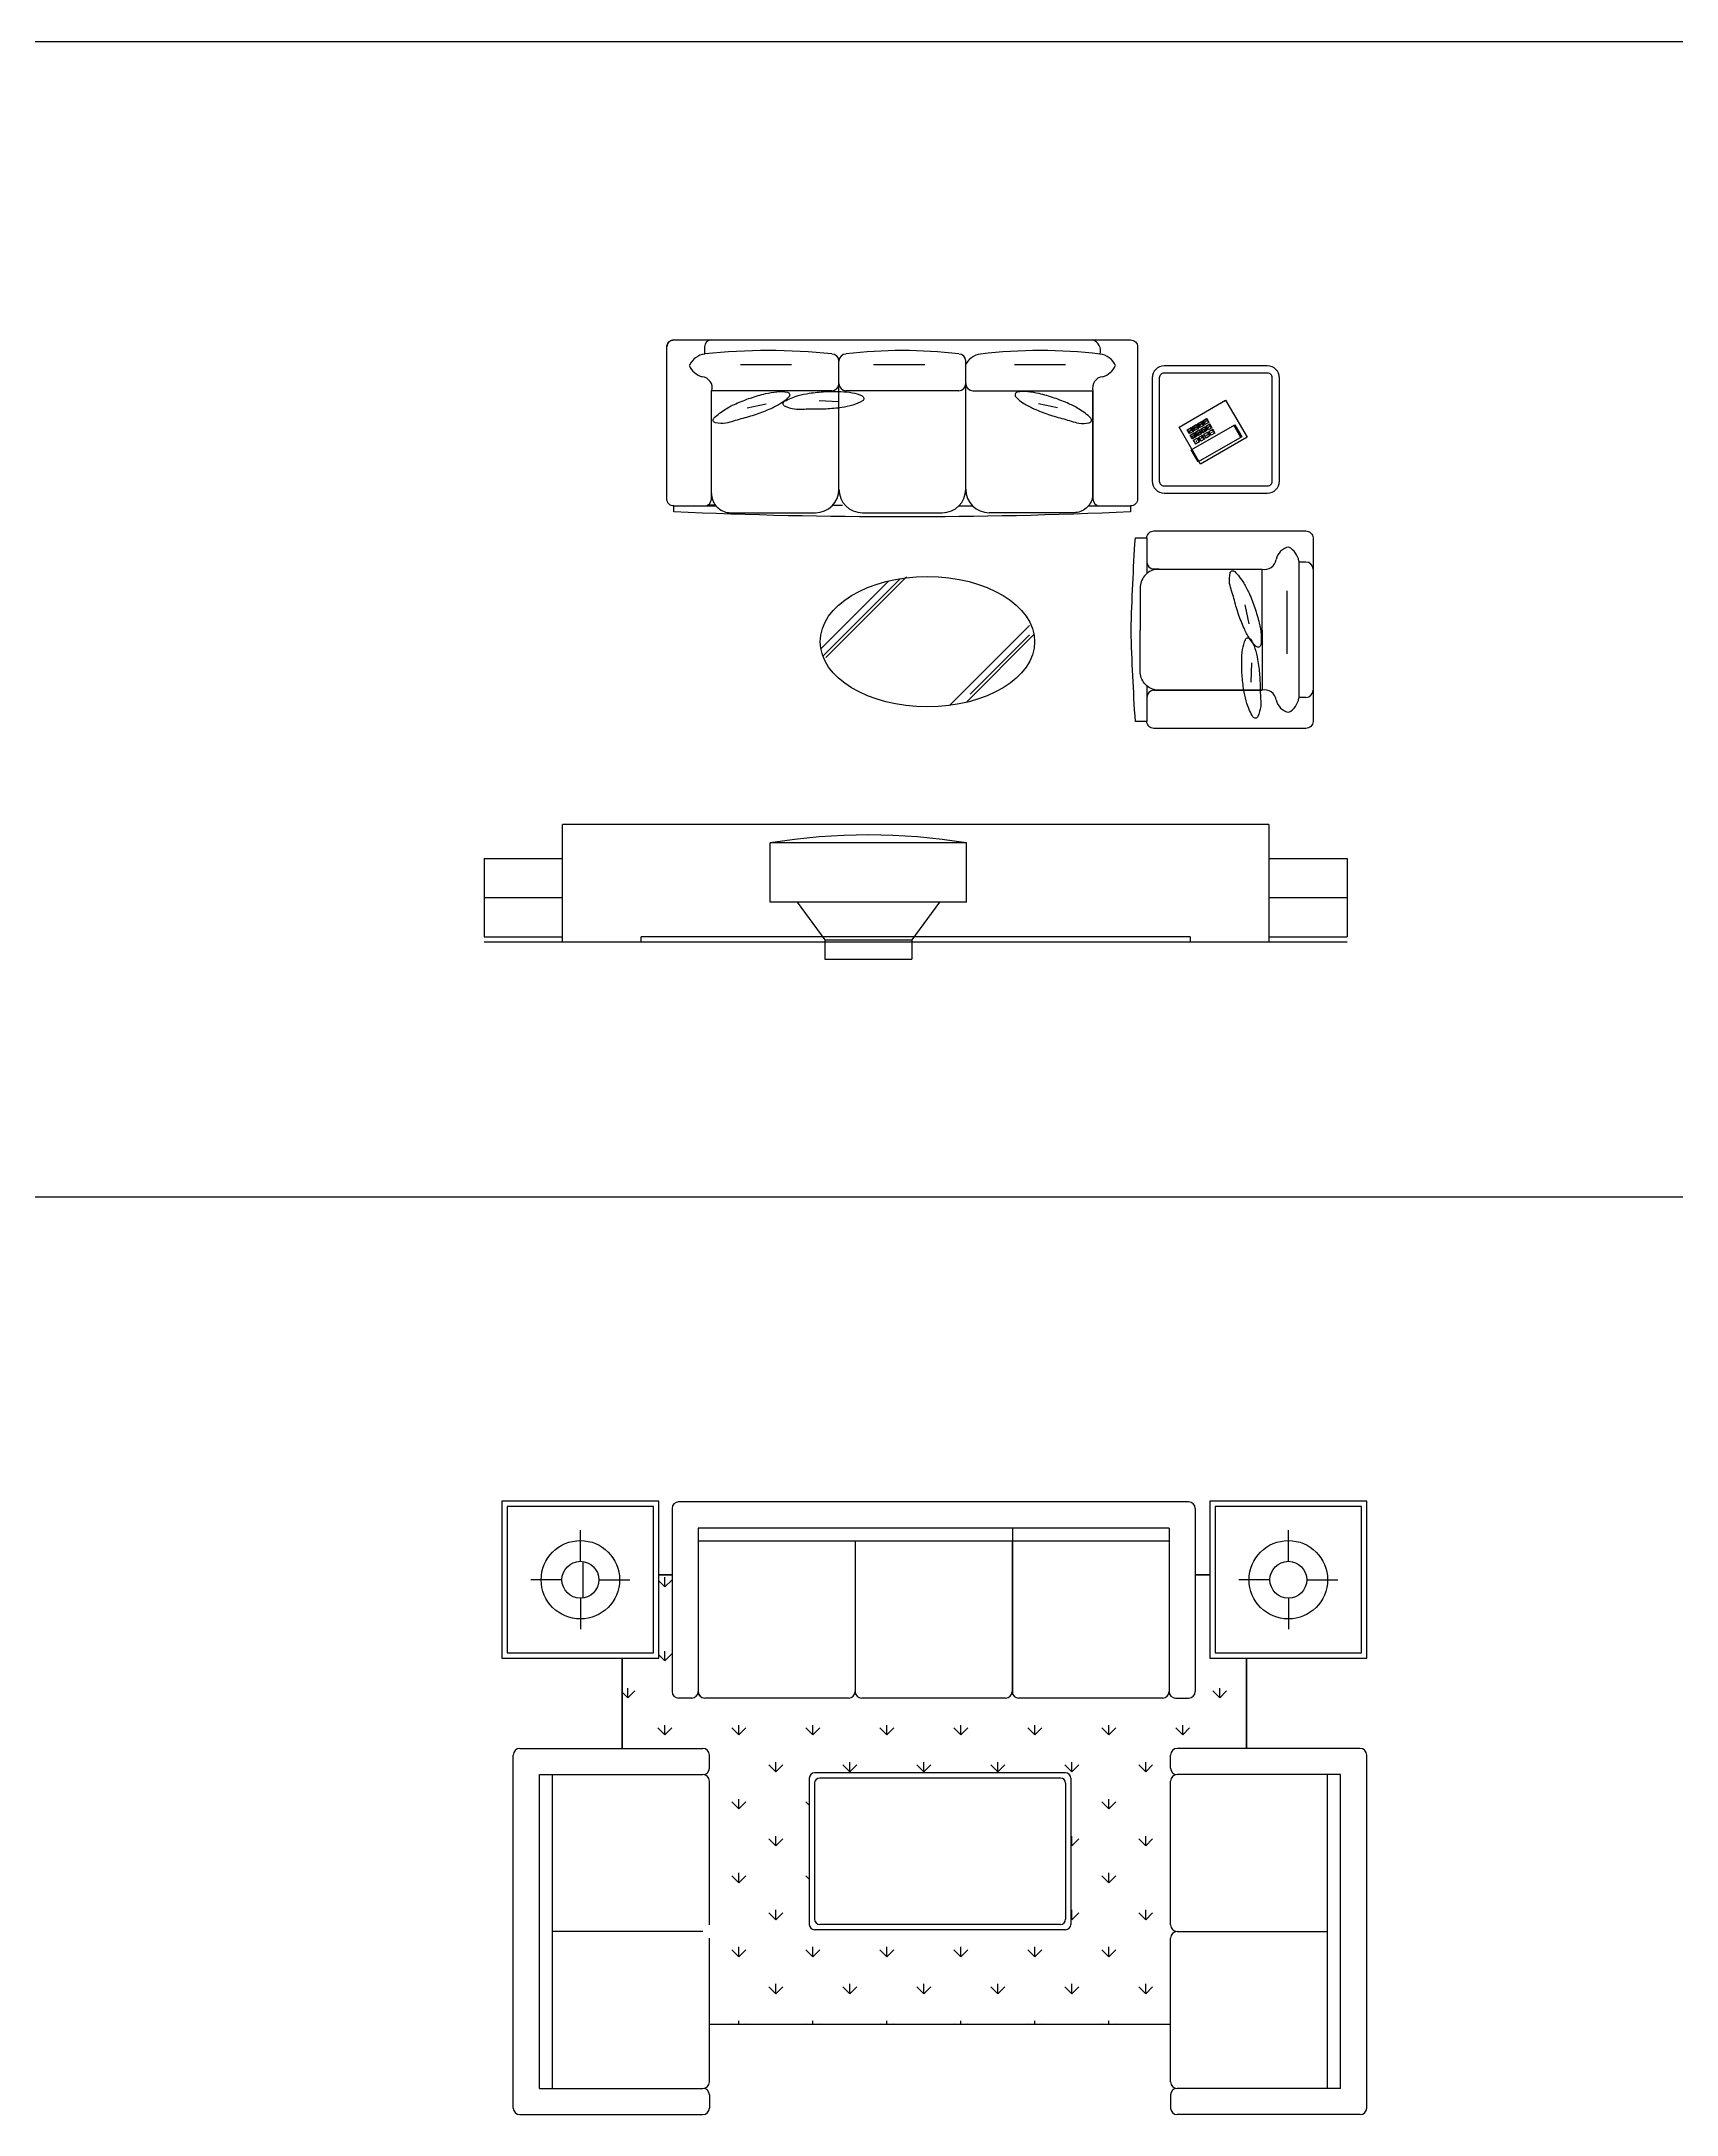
# Model space of a CAD drawing. Header units: millimetres. Extents: x -30782 to 40110, y 35885 to 73818.
# Drawn here: x -6600 to -349, y 55286 to 63215 of the extents above; entities that cross this region are included whole.
import ezdxf

# ---------------------------------------------------------------- set-up
doc = ezdxf.new("R2010")
doc.units = ezdxf.units.MM
doc.layers.add('www.cad-blocks.net', color=7, linetype='Continuous')
doc.styles.add('ROMANT', font='romant')

# ---------------------------------------------------------------- blocks, each defined once
blk = doc.blocks.new('A$C25E45DB8')
for p, q in [((842.6, 2341.2), (842.6, 2314.2)), ((1175.2, 2273.2), (979.9, 2273.2)), ((1356.7, 1797.2), (1356.7, 2287.2)), ((1684.6, 2273.2), (1489.3, 2273.2)), ((1841.6, 1797.2), (1841.6, 2287.2)), ((2222.8, 2273.2), (2027.5, 2273.2)), ((869.6, 1760), (869.6, 2173.8)), ((1329.7, 2173.8), (869.6, 2173.8)), ((1814.6, 2173.8), (1383.7, 2173.8)), ((1868.6, 2173.8), (2327.6, 2173.8)), ((2327.6, 2173.8), (2327.6, 1780.1)), ((2327.6, 1760), (2327.6, 2173.8)), ((1005.8, 2107.9), (1078.9, 2123.5)), ((1281.1, 2137), (1355.7, 2132.4)), ((2192.5, 2107.9), (2119.5, 2123.5)), ((2770.2, 2052.1), (2761.6, 2066.9)), ((2697.7, 2010.3), (2689.1, 2025.1)), ((2690.5, 2021.2), (2690.3, 2021.2)), ((2709.4, 1990), (2700.8, 2004.8)), ((2710.9, 2017.9), (2702.4, 2032.7)), ((2717.2, 2021.5), (2708.6, 2036.3)), ((2716.7, 2021.2), (2711.4, 2021.2)), ((2721.1, 1969.7), (2712.5, 1984.5)), ((2722.6, 1997.6), (2714.1, 2012.5)), ((2728.9, 2001.2), (2720.3, 2016.1)), ((2730.4, 2029.2), (2721.9, 2044)), ((2734.3, 1977.4), (2725.8, 1992.2)), ((2737.4, 2033.2), (2728.9, 2048)), ((2736, 2021.2), (2729.3, 2021.2)), ((2740.6, 1981), (2732, 1995.8)), ((2742.1, 2008.9), (2733.6, 2023.7)), ((2749.1, 2012.9), (2740.6, 2027.8)), ((2750.7, 2040.9), (2742.1, 2055.7)), ((2744.7, 2021.2), (2743.3, 2021.2)), ((2753.8, 1988.6), (2745.3, 2003.4)), ((2756.9, 2044.5), (2748.4, 2059.3)), ((2760.8, 1992.7), (2752.3, 2007.5)), ((2762.4, 2020.6), (2753.8, 2035.4)), ((2763.5, 2021.2), (2757.2, 2021.2)), ((2768.6, 2024.2), (2760.1, 2039)), ((2774.1, 2000.3), (2765.5, 2015.1)), ((2780.3, 2003.9), (2771.8, 2018.7)), ((2781.9, 2031.8), (2773.3, 2046.7)), ((2784.6, 2021.2), (2776.1, 2021.2)), ((2793.6, 2011.6), (2785, 2026.4)), ((2789, 2021.2), (2787.5, 2021.2)), ((2893.3, 1995.4), (2866.8, 2041.4)), ((869.6, 1780.1), (869.9, 1773.8)), ((869.6, 1780.1), (869.6, 1755.8)), ((869.7, 1777.5), (869.7, 1755.1)), ((869.9, 1773.8), (870.7, 1767.5)), ((870.7, 1767.5), (872.1, 1761.3)), ((872.1, 1761.3), (874, 1755.2)), ((874, 1755.2), (876.4, 1749.3)), ((876.4, 1749.3), (879.4, 1743.7)), ((2320.8, 1749.3), (2317.8, 1743.7)), ((2323.2, 1755.2), (2320.8, 1749.3)), ((2325.1, 1761.3), (2323.2, 1755.2)), ((2326.5, 1767.5), (2325.1, 1761.3)), ((2327.3, 1773.8), (2326.5, 1767.5)), ((2327.6, 1780.1), (2327.3, 1773.8)), ((2327.5, 1777.5), (2327.5, 1755.1)), ((725.6, 1733), (886.9, 1733)), ((725.6, 1710.7), (725.6, 1733)), ((885, 1735.5), (853.9, 1735.5)), ((879.4, 1743.7), (882.8, 1738.3)), ((882.8, 1738.3), (886.7, 1733.3)), ((886.7, 1733.3), (891, 1728.6)), ((891, 1728.6), (895.7, 1724.3)), ((895.7, 1724.3), (900.7, 1720.4)), ((900.7, 1720.4), (906.1, 1717)), ((906.1, 1717), (911.7, 1714.1)), ((911.7, 1714.1), (917.6, 1711.6)), ((917.6, 1711.6), (923.6, 1709.7)), ((923.6, 1709.7), (929.9, 1708.4)), ((929.9, 1708.4), (936.2, 1707.5)), ((936.2, 1707.5), (942.5, 1707.2)), ((942.5, 1707.2), (1266.7, 1707.2)), ((1336, 1736.5), (1370.6, 1736.5)), ((1446.7, 1707.2), (1751.6, 1707.2)), ((1824.3, 1733), (1858.9, 1733)), ((2254.7, 1707.2), (1931.6, 1707.2)), ((2261.1, 1707.5), (2254.7, 1707.2)), ((2267.4, 1708.4), (2261.1, 1707.5)), ((2273.6, 1709.7), (2267.4, 1708.4)), ((2279.6, 1711.6), (2273.6, 1709.7)), ((2285.5, 1714.1), (2279.6, 1711.6)), ((2291.2, 1717), (2285.5, 1714.1)), ((2296.5, 1720.4), (2291.2, 1717)), ((2301.6, 1724.3), (2296.5, 1720.4)), ((2306.3, 1728.6), (2301.6, 1724.3)), ((2310.6, 1733.3), (2306.3, 1728.6)), ((2314.4, 1738.3), (2310.6, 1733.3)), ((2317.8, 1743.7), (2314.4, 1738.3)), ((2471.6, 1733), (2471.6, 1710.7)), ((2533.9, 1610.5), (2533.9, 1474.4)), ((3115.1, 1521.9), (3115.1, 1257.5)), ((3142.1, 1518.7), (3115.1, 1518.7)), ((1547.9, 1446.6), (1287.6, 1186.3)), ((1591.5, 1455.1), (1295.2, 1158.8)), ((1615, 1462), (1307, 1154)), ((2509.2, 1431.5), (2508.4, 1425.2)), ((2510.6, 1437.7), (2509.2, 1431.5)), ((2512.5, 1443.8), (2510.6, 1437.7)), ((2514.9, 1449.6), (2512.5, 1443.8)), ((2517.9, 1455.3), (2514.9, 1449.6)), ((2521.3, 1460.6), (2517.9, 1455.3)), ((2525.2, 1465.7), (2521.3, 1460.6)), ((2529.5, 1470.4), (2525.2, 1465.7)), ((2534.2, 1474.7), (2529.5, 1470.4)), ((2539.2, 1478.5), (2534.2, 1474.7)), ((2544.6, 1482), (2539.2, 1478.5)), ((2550.2, 1484.9), (2544.6, 1482)), ((2556.1, 1487.3), (2550.2, 1484.9)), ((2578.3, 1491.6), (2556, 1491.6)), ((2562.2, 1489.2), (2556.1, 1487.3)), ((2581, 1491.7), (2556.7, 1491.7)), ((2560.9, 1491.7), (2974.7, 1491.7)), ((2568.4, 1490.6), (2562.2, 1489.2)), ((2574.7, 1491.4), (2568.4, 1490.6)), ((2581, 1491.7), (2574.7, 1491.4)), ((2974.7, 1257.5), (2974.7, 1491.7)), ((2508.4, 1425.2), (2508.1, 1418.8)), ((2508.1, 1418.8), (2508.1, 1257.5)), ((2908.8, 1355.5), (2924.4, 1282.5)), ((3070.5, 1167.2), (3070.5, 1408.4)), ((2084.9, 1275.3), (1779.9, 970.2)), ((2102.3, 1241), (1843, 981.7)), ((2084.9, 1240.2), (1858.2, 1013.5)), ((2508.1, 1100.9), (2508.1, 1257.5)), ((2974.7, 1257.5), (2974.7, 1028)), ((3115.1, 1257.5), (3115.1, 997.8)), ((2932.4, 1058.7), (2934.9, 1133.4)), ((2508.4, 1094.5), (2508.1, 1100.9)), ((2509.2, 1088.2), (2508.4, 1094.5)), ((2510.6, 1082), (2509.2, 1088.2)), ((2512.5, 1076), (2510.6, 1082)), ((2514.9, 1070.1), (2512.5, 1076)), ((2517.9, 1064.4), (2514.9, 1070.1)), ((2521.3, 1059.1), (2517.9, 1064.4)), ((2525.2, 1054), (2521.3, 1059.1)), ((2529.5, 1049.3), (2525.2, 1054)), ((2534.2, 1045), (2529.5, 1049.3)), ((2539.2, 1041.2), (2534.2, 1045)), ((2544.6, 1037.8), (2539.2, 1041.2)), ((2550.2, 1034.8), (2544.6, 1037.8)), ((2556.1, 1032.4), (2550.2, 1034.8)), ((2562.2, 1030.5), (2556.1, 1032.4)), ((2578.3, 1028.1), (2556, 1028.1)), ((2560.9, 1028), (2974.7, 1028)), ((2568.4, 1029.1), (2562.2, 1030.5)), ((2574.7, 1028.3), (2568.4, 1029.1)), ((2581, 1028), (2574.7, 1028.3)), ((2974.7, 1028), (2581, 1028)), ((3142.1, 1001), (3115.1, 1001)), ((3000, 514.6), (300, 514.6)), ((300, 64.6), (300, 514.6)), ((3000, 514.6), (3000, 64.6)), ((1844.4, 444.1), (1094, 444.1)), ((1094, 217.1), (1094, 444.1)), ((1844.4, 217.1), (1844.4, 444.1)), ((0, 385.3), (300, 385.3)), ((0, 385.3), (0, 85.3)), ((3000, 385.3), (3300, 385.3)), ((3300, 385.3), (3300, 85.3)), ((0, 235.3), (300, 235.3)), ((1844.4, 217.1), (1094, 217.1)), ((1196.6, 217.1), (1303.3, 73.3)), ((1741.7, 217.1), (1635.1, 73.3)), ((3000, 235.3), (3300, 235.3)), ((0, 85.3), (300, 85.3)), ((2700, 84.6), (600, 84.6)), ((600, 64.6), (600, 84.6)), ((2700, 84.6), (2700, 64.6)), ((3000, 85.3), (3300, 85.3)), ((3300, 64.6), (0, 64.6)), ((1303.3, 73.3), (1635.1, 73.3)), ((1303.3, 73.3), (1303.3, 0)), ((1303.3, 0), (1635.1, 0)), ((1635.1, 73.3), (1635.1, 0))]:
    blk.add_line(p, q)
for points in [[(2471.6, 2368.2, -0.414214), (2498.6, 2341.2), (2498.6, 1760, -0.414214), (2471.6, 1733), (2471.6, 1710.7, -0.022691), (725.6, 1710.7), (725.6, 1733, -0.414214), (698.6, 1760), (698.6, 2341.2, -0.414214), (725.6, 2368.2)], [(2554.6, 1827.4, 0.414214), (2599.6, 1782.4), (2995.6, 1782.4, 0.414214), (3040.6, 1827.4), (3040.6, 2223.4, 0.414214), (2995.6, 2268.4), (2599.6, 2268.4, 0.414214), (2554.6, 2223.4)], [(2581.6, 1827.4, 0.414214), (2599.6, 1809.4), (2995.6, 1809.4, 0.414214), (3013.6, 1827.4), (3013.6, 2223.4, 0.414214), (2995.6, 2241.4), (2599.6, 2241.4, 0.414214), (2581.6, 2223.4)], [(876.5, 2058.2, -0.273563), (878.8, 2068.9, -0.049283), (923.5, 2103.5, -0.032476), (962.2, 2123.9, -0.023517), (1018.5, 2145.9, -0.023517), (1076.5, 2162.6, -0.032476), (1119.7, 2169.8, -0.069805), (1159.6, 2168.3, -0.273563), (1167.9, 2161.2, -0.273563), (1165.6, 2150.6, -0.069805), (1134.8, 2125.2, -0.032476), (1096.1, 2104.8, -0.023517), (1039.8, 2082.8, -0.023517), (981.7, 2066.1, -0.023929), (924.7, 2049.6, -0.069805), (884.8, 2051.1, -0.273563)], [(1143.2, 2123.9, -0.273563), (1148.2, 2133.6, -0.049283), (1200.6, 2154.9, -0.032476), (1243.4, 2164.2, -0.023517), (1303.5, 2170.2, -0.023517), (1363.9, 2170.6, -0.032476), (1407.4, 2166, -0.069805), (1445.5, 2153.9, -0.273563), (1451.5, 2144.8, -0.273563), (1446.5, 2135.1, -0.069805), (1409.9, 2118.9, -0.032476), (1367.2, 2109.7, -0.023517), (1307.1, 2103.7, -0.023517), (1246.7, 2103.3, -0.023929), (1187.3, 2102.7, -0.069805), (1149.2, 2114.9, -0.273563)], [(2321.8, 2058.2, 0.273563), (2319.6, 2068.9, 0.049283), (2274.8, 2103.5, 0.032476), (2236.1, 2123.9, 0.023517), (2179.9, 2145.9, 0.023517), (2121.8, 2162.6, 0.032476), (2078.7, 2169.8, 0.069805), (2038.7, 2168.3, 0.273563), (2030.5, 2161.2, 0.273563), (2032.7, 2150.6, 0.069805), (2063.6, 2125.2, 0.032476), (2102.3, 2104.8, 0.023517), (2158.5, 2082.8, 0.023517), (2216.6, 2066.1, 0.023929), (2273.6, 2049.6, 0.069805), (2313.6, 2051.1, 0.273563)], [(2859.1, 1484.8, -0.273563), (2869.7, 1482.6, -0.049283), (2904.4, 1437.8, -0.032476), (2924.8, 1399.1, -0.023517), (2946.8, 1342.9, -0.023517), (2963.4, 1284.8, -0.032476), (2970.7, 1241.7, -0.069805), (2969.2, 1201.7, -0.273563), (2962.1, 1193.5, -0.273563), (2951.4, 1195.7, -0.069805), (2926, 1226.6, -0.032476), (2905.6, 1265.3, -0.023517), (2883.6, 1321.5, -0.023517), (2867, 1379.6, -0.023929), (2850.5, 1436.6, -0.069805), (2852, 1476.6, -0.273563)], [(2949.2, 921.2, -0.273563), (2939.4, 926, -0.049283), (2916.6, 977.8, -0.032476), (2906.2, 1020.3, -0.023517), (2898.5, 1080.2, -0.023517), (2896.5, 1140.6, -0.032476), (2899.9, 1184.2, -0.069805), (2911, 1222.5, -0.273563), (2919.9, 1228.8, -0.273563), (2929.7, 1224.1, -0.069805), (2946.9, 1188, -0.032476), (2957.3, 1145.5, -0.023517), (2965, 1085.6, -0.023517), (2967, 1025.2, -0.023929), (2969.2, 965.9, -0.069805), (2958.1, 927.5, -0.273563)]]:
    blk.add_lwpolyline(points, format="xyb", close=True)
for points in [[(2917.1, 1995.6), (2739.4, 1893), (2657.5, 2034.9), (2835.2, 2137.5)], [(2771, 2052.6), (2756.1, 2044), (2747.6, 2058.8), (2762.4, 2067.4)], [(2711.7, 2018.4), (2696.9, 2009.8), (2688.4, 2024.6), (2703.2, 2033.2)], [(2723.4, 1998.1), (2708.6, 1989.5), (2700.1, 2004.4), (2714.9, 2012.9)], [(2896.4, 1997.2), (2730.4, 1901.3), (2703.9, 1947.3), (2869.9, 2043.2)], [(2731.2, 2029.6), (2716.4, 2021.1), (2707.8, 2035.9), (2722.7, 2044.4)], [(2735.1, 1977.8), (2720.3, 1969.3), (2711.8, 1984.1), (2726.6, 1992.6)], [(2742.9, 2009.3), (2728.1, 2000.8), (2719.5, 2015.6), (2734.4, 2024.2)], [(2751.5, 2041.3), (2736.7, 2032.8), (2728.1, 2047.6), (2742.9, 2056.1)], [(2754.6, 1989.1), (2739.8, 1980.5), (2731.2, 1995.3), (2746.1, 2003.9)], [(2763.2, 2021), (2748.4, 2012.5), (2739.8, 2027.3), (2754.6, 2035.9)], [(2774.9, 2000.8), (2760.1, 1992.2), (2751.5, 2007), (2766.3, 2015.6)], [(2782.7, 2032.3), (2767.8, 2023.7), (2759.3, 2038.6), (2774.1, 2047.1)], [(2794.4, 2012), (2779.5, 2003.5), (2771, 2018.3), (2785.8, 2026.8)]]:
    blk.add_lwpolyline(points, close=True)
for points in [[(1814.6, 1733), (1868.6, 1733)], [(2310.3, 1733), (2471.6, 1733)], [(2533.9, 1045.3), (2533.9, 909.2)]]:
    blk.add_lwpolyline(points)
for points in [[(2473.6, 1257.5, -0.00956), (2490, 1610.5), (2533.9, 1610.5, -0.414214), (2560.9, 1637.5), (3142.1, 1637.5, -0.414214), (3169.1, 1610.5), (3169.1, 1257.5)], [(3169.1, 1257.5), (3169.1, 909.2, -0.414214), (3142.1, 882.2), (2560.9, 882.2, -0.414214), (2533.9, 909.2), (2490, 909.2, -0.009432), (2473.7, 1257.5)]]:
    blk.add_lwpolyline(points, format="xyb")
for centre, radius, start, end in [((725.6, 2341.2), 27, 90, 180), ((854.1, 2238.6), 76.3, 97.79581, 155.25159), ((869.6, 2341.2), 27, 90, 180), ((1086.7, 54.3), 2273, 83.86281, 96.13719), ((1329.7, 2287.2), 27, 0, 90), ((1383.7, 2287.2), 27, 90, 180), ((1599.2, 568.3), 1759.2, 82.96537, 97.03463), ((1814.6, 2287.2), 27, 0, 90), ((1908.7, 2238.6), 76.3, 97.79581, 155.25159), ((2126.5, 331.8), 1995.4, 83.43556, 96.56444), ((2311.5, 2325.9), 45.3, 344.88348, 69.09195), ((2344.3, 2238.6), 76.3, 24.74841, 82.20419), ((853.7, 2298.7), 74.5, 202.21537, 254.62128), ((830.1, 2184.9), 42.1, 344.7057, 84.75175), ((2368.3, 2184.9), 42.1, 95.24825, 195.2943), ((2344.7, 2298.7), 74.5, 285.37872, 337.78463), ((1329.7, 2200.8), 27, 270, 0), ((1383.7, 2200.8), 27, 180, 270), ((1814.6, 2200.8), 27, 270, 0), ((1868.6, 2200.8), 27, 180, 270), ((842.6, 1760), 27, 270, 0), ((1266.7, 1797.2), 90, 270, 0), ((1446.7, 1797.2), 90, 180, 270), ((1751.6, 1797.2), 90, 270, 0), ((1931.6, 1797.2), 90, 180, 270), ((2354.6, 1760), 27, 180, 270), ((2560.9, 1518.7), 27, 180, 270), ((2985.8, 1532.4), 42.1, 254.7057, 354.75175), ((3088.2, 1515), 62, 100.63042, 167.4034), ((3038.1, 1507.9), 78.2, 10.30663, 60.35907), ((3142.1, 1491.7), 27, 0, 90), ((2560.9, 1001), 27, 90, 180), ((2985.8, 987.3), 42.1, 5.24825, 105.2943), ((3088.2, 1004.7), 62, 192.5966, 259.36958), ((3038.1, 1011.8), 78.2, 299.64093, 349.69337), ((3142.1, 1028), 27, 270, 0), ((1469.2, -1845.1), 2319.7, 80.69248, 99.30752)]:
    blk.add_arc(centre, radius, start, end)
blk.add_ellipse((1694.9, 1214), major_axis=(-409.8, 0), ratio=0.608005)
at = {"style": 'ROMANT', "text_generation_flag": 4}
for s, p in [('#', (2700.2, 2016.5)), ('0', (2710.4, 1995.3)), ('9', (2716.9, 2027.1)), ('*', (2719.3, 1974.5)), ('8', (2729.1, 2006.1)), ('6', (2737.2, 2038.8)), ('7', (2740.8, 1985.8)), ('5', (2749.3, 2017.8)), ('3', (2757.4, 2050.5)), ('4', (2761, 1997.5)), ('2', (2769.6, 2029.5)), ('1', (2781.3, 2009.2))]:
    blk.add_text(s, height=9.07, rotation=120, dxfattribs=at).set_placement(p)
blk = doc.blocks.new('A$C1C4057EB')
for p, q in [((0, 2345.3, -1028.6), (0, 1745.3, -1028.6)), ((600, 2345.3, -1028.6), (0, 2345.3, -1028.6)), ((20, 2325.3, -1028.6), (20, 1765.3, -1028.6)), ((580, 2325.3, -1028.6), (20, 2325.3, -1028.6)), ((580, 1765.3, -1028.6), (580, 2325.3, -1028.6)), ((600, 1745.3, -1028.6), (600, 2345.3, -1028.6)), ((650.5, 2318, -1028.6), (650.5, 1618, -1028.6)), ((2625.5, 2343, -1028.6), (674.4, 2343, -1028.6)), ((2650.5, 2318, -1028.6), (2650.5, 1618, -1028.6)), ((3306.6, 2345.3, -1028.6), (2706.6, 2345.3, -1028.6)), ((2706.6, 2345.3, -1028.6), (2706.6, 1745.3, -1028.6)), ((3286.6, 2325.3, -1028.6), (2726.6, 2325.3, -1028.6)), ((2726.6, 2325.3, -1028.6), (2726.6, 1765.3, -1028.6)), ((3286.6, 1765.3, -1028.6), (3286.6, 2325.3, -1028.6)), ((3306.6, 1745.3, -1028.6), (3306.6, 2345.3, -1028.6)), ((300, 2115.8, -1028.6), (300, 2234.6, -1028.6)), ((2550.5, 2243, -1028.6), (750.5, 2243, -1028.6)), ((750.5, 2243, -1028.6), (750.5, 1618, -1028.6)), ((1952.5, 2243, -1028.6), (1952.5, 1608.2, -1028.6)), ((2550.5, 2243, -1028.6), (2550.5, 1618, -1028.6)), ((3006.6, 2115.8, -1028.6), (3006.6, 2234.6, -1028.6)), ((2550.5, 2193, -1028.6), (750.5, 2193, -1028.6)), ((1350.5, 2193, -1028.6), (1350.5, 1618, -1028.6)), ((1950.5, 2193, -1028.6), (1950.5, 1618, -1028.6)), ((310, 2115, -1028.6), (310, 1975.5, -1028.6)), ((650.5, 2064.6, -1028.6), (600, 2064.6, -1028.6)), ((600, 2064.6, -1028.6), (650.5, 2064.6, -1028.6)), ((2706.6, 2064.6, -1028.6), (2650.5, 2064.6, -1028.6)), ((2650.5, 2064.6, -1028.6), (2706.6, 2064.6, -1028.6)), ((229.5, 2045.3, -1028.6), (110.6, 2045.3, -1028.6)), ((370.5, 2045.3, -1028.6), (489.4, 2045.3, -1028.6)), ((622.9, 2017.7, -1028.6), (600, 2040.6, -1028.6)), ((622.9, 2017.7, -1028.6), (622.9, 2055.2, -1028.6)), ((622.9, 2017.7, -1028.6), (649.4, 2044.2, -1028.6)), ((2936.1, 2045.3, -1028.6), (2817.3, 2045.3, -1028.6)), ((3077.1, 2045.3, -1028.6), (3196, 2045.3, -1028.6)), ((300, 1974.8, -1028.6), (300, 1855.9, -1028.6)), ((3006.6, 1974.8, -1028.6), (3006.6, 1855.9, -1028.6)), ((0, 1745.3, -1028.6), (600, 1745.3, -1028.6)), ((20, 1765.3, -1028.6), (580, 1765.3, -1028.6)), ((460, 1400, -1028.6), (460, 1745.3, -1028.6)), ((460, 1745.3, -1028.6), (460, 1400, -1028.6)), ((622.9, 1734.8, -1028.6), (600, 1757.7, -1028.6)), ((622.9, 1734.8, -1028.6), (622.9, 1772.3, -1028.6)), ((622.9, 1734.8, -1028.6), (649.4, 1761.4, -1028.6)), ((2706.6, 1745.3, -1028.6), (3306.6, 1745.3, -1028.6)), ((2726.6, 1765.3, -1028.6), (3286.6, 1765.3, -1028.6)), ((2846.6, 1400, -1028.6), (2846.6, 1745.3, -1028.6)), ((2846.6, 1745.3, -1028.6), (2846.6, 1400, -1028.6)), ((481.5, 1593.4, -1028.6), (460, 1614.9, -1028.6)), ((481.5, 1593.4, -1028.6), (481.5, 1630.9, -1028.6)), ((481.5, 1593.4, -1028.6), (508, 1619.9, -1028.6)), ((725.5, 1593, -1028.6), (675.5, 1593, -1028.6)), ((764.3, 1593.4, -1028.6), (748.8, 1608.9, -1028.6)), ((764.3, 1593.4, -1028.6), (764.3, 1595.6, -1028.6)), ((764.3, 1593.4, -1028.6), (765.8, 1594.9, -1028.6)), ((1325.5, 1593, -1028.6), (775.5, 1593, -1028.6)), ((1350.2, 1613.6, -1028.6), (1350.8, 1614.2, -1028.6)), ((1925.5, 1593, -1028.6), (1375.5, 1593, -1028.6)), ((2525.5, 1593, -1028.6), (1975.5, 1593, -1028.6)), ((2575.5, 1593, -1028.6), (2625.5, 1593, -1028.6)), ((2744.2, 1593.4, -1028.6), (2717.7, 1619.9, -1028.6)), ((2744.2, 1593.4, -1028.6), (2744.2, 1630.9, -1028.6)), ((2744.2, 1593.4, -1028.6), (2770.7, 1619.9, -1028.6)), ((622.9, 1452, -1028.6), (596.4, 1478.5, -1028.6)), ((622.9, 1452, -1028.6), (622.9, 1489.5, -1028.6)), ((622.9, 1452, -1028.6), (649.4, 1478.5, -1028.6)), ((905.7, 1452, -1028.6), (879.2, 1478.5, -1028.6)), ((905.7, 1452, -1028.6), (905.7, 1489.5, -1028.6)), ((905.7, 1452, -1028.6), (932.3, 1478.5, -1028.6)), ((1188.6, 1452, -1028.6), (1162.1, 1478.5, -1028.6)), ((1188.6, 1452, -1028.6), (1188.6, 1489.5, -1028.6)), ((1188.6, 1452, -1028.6), (1215.1, 1478.5, -1028.6)), ((1471.4, 1452, -1028.6), (1444.9, 1478.5, -1028.6)), ((1471.4, 1452, -1028.6), (1471.4, 1489.5, -1028.6)), ((1471.4, 1452, -1028.6), (1497.9, 1478.5, -1028.6)), ((1754.3, 1452, -1028.6), (1727.8, 1478.5, -1028.6)), ((1754.3, 1452, -1028.6), (1754.3, 1489.5, -1028.6)), ((1754.3, 1452, -1028.6), (1780.8, 1478.5, -1028.6)), ((2037.1, 1452, -1028.6), (2010.6, 1478.5, -1028.6)), ((2037.1, 1452, -1028.6), (2037.1, 1489.5, -1028.6)), ((2037.1, 1452, -1028.6), (2063.6, 1478.5, -1028.6)), ((2320, 1452, -1028.6), (2293.4, 1478.5, -1028.6)), ((2320, 1452, -1028.6), (2320, 1489.5, -1028.6)), ((2320, 1452, -1028.6), (2346.5, 1478.5, -1028.6)), ((2602.8, 1452, -1028.6), (2576.3, 1478.5, -1028.6)), ((2602.8, 1452, -1028.6), (2602.8, 1489.5, -1028.6)), ((2602.8, 1452, -1028.6), (2629.3, 1478.5, -1028.6)), ((43.5, 25, -1028.6), (43.5, 1375, -1028.6)), ((68.5, 1400, -1028.6), (768.5, 1400, -1028.6)), ((793.5, 1325, -1028.6), (793.5, 1375, -1028.6)), ((1047.2, 1310.6, -1028.6), (1047.2, 1348.1, -1028.6)), ((1330, 1310.6, -1028.6), (1330, 1348.1, -1028.6)), ((1612.9, 1310.6, -1028.6), (1612.9, 1348.1, -1028.6)), ((1895.7, 1310.6, -1028.6), (1895.7, 1348.1, -1028.6)), ((2178.5, 1310.6, -1028.6), (2178.5, 1348.1, -1028.6)), ((2461.4, 1310.6, -1028.6), (2461.4, 1348.1, -1028.6)), ((2556.6, 1325, -1028.6), (2556.6, 1375, -1028.6)), ((3281.6, 1400, -1028.6), (2581.6, 1400, -1028.6)), ((3306.6, 25, -1028.6), (3306.6, 1375, -1028.6)), ((143.5, 100, -1028.6), (143.5, 1300, -1028.6)), ((143.5, 1300, -1028.6), (768.5, 1300, -1028.6)), ((193.5, 100, -1028.6), (193.5, 1300, -1028.6)), ((793.5, 725, -1028.6), (793.5, 1275, -1028.6)), ((1047.2, 1310.6, -1028.6), (1020.7, 1337.1, -1028.6)), ((1047.2, 1310.6, -1028.6), (1073.7, 1337.1, -1028.6)), ((1175.1, 1286.9, -1028.6), (1175.1, 726.9, -1028.6)), ((2155.1, 1306.9, -1028.6), (1195.1, 1306.9, -1028.6)), ((2135.1, 1286.9, -1028.6), (1215.1, 1286.9, -1028.6)), ((1330, 1310.6, -1028.6), (1303.5, 1337.1, -1028.6)), ((1330, 1310.6, -1028.6), (1356.5, 1337.1, -1028.6)), ((1612.9, 1310.6, -1028.6), (1586.3, 1337.1, -1028.6)), ((1612.9, 1310.6, -1028.6), (1639.4, 1337.1, -1028.6)), ((1895.7, 1310.6, -1028.6), (1869.2, 1337.1, -1028.6)), ((1895.7, 1310.6, -1028.6), (1922.2, 1337.1, -1028.6)), ((2178.5, 1310.6, -1028.6), (2152, 1337.1, -1028.6)), ((2175.1, 1286.9, -1028.6), (2175.1, 726.9, -1028.6)), ((2178.5, 1310.6, -1028.6), (2205.1, 1337.1, -1028.6)), ((2461.4, 1310.6, -1028.6), (2434.9, 1337.1, -1028.6)), ((2461.4, 1310.6, -1028.6), (2487.9, 1337.1, -1028.6)), ((2556.6, 725, -1028.6), (2556.6, 1275, -1028.6)), ((3206.6, 1300, -1028.6), (2581.6, 1300, -1028.6)), ((3156.6, 100, -1028.6), (3156.6, 1300, -1028.6)), ((3206.6, 100, -1028.6), (3206.6, 1300, -1028.6)), ((905.7, 1169.2, -1028.6), (879.2, 1195.7, -1028.6)), ((905.7, 1169.2, -1028.6), (905.7, 1206.7, -1028.6)), ((905.7, 1169.2, -1028.6), (932.3, 1195.7, -1028.6)), ((1175.1, 1182.7, -1028.6), (1162.1, 1195.7, -1028.6)), ((1195.1, 1266.9, -1028.6), (1195.1, 746.9, -1028.6)), ((2155.1, 1266.9, -1028.6), (2155.1, 746.9, -1028.6)), ((2320, 1169.2, -1028.6), (2293.4, 1195.7, -1028.6)), ((2320, 1169.2, -1028.6), (2320, 1206.7, -1028.6)), ((2320, 1169.2, -1028.6), (2346.5, 1195.7, -1028.6)), ((1047.2, 1027.7, -1028.6), (1020.7, 1054.2, -1028.6)), ((1047.2, 1027.7, -1028.6), (1047.2, 1065.2, -1028.6)), ((1047.2, 1027.7, -1028.6), (1073.7, 1054.2, -1028.6)), ((2178.5, 1027.7, -1028.6), (2175.1, 1031.2, -1028.6)), ((2178.5, 1027.7, -1028.6), (2178.5, 1065.2, -1028.6)), ((2178.5, 1027.7, -1028.6), (2205.1, 1054.2, -1028.6)), ((2461.4, 1027.7, -1028.6), (2434.9, 1054.2, -1028.6)), ((2461.4, 1027.7, -1028.6), (2461.4, 1065.2, -1028.6)), ((2461.4, 1027.7, -1028.6), (2487.9, 1054.2, -1028.6)), ((905.7, 886.3, -1028.6), (879.2, 912.8, -1028.6)), ((905.7, 886.3, -1028.6), (905.7, 923.8, -1028.6)), ((905.7, 886.3, -1028.6), (932.3, 912.8, -1028.6)), ((1175.1, 899.9, -1028.6), (1162.1, 912.8, -1028.6)), ((2320, 886.3, -1028.6), (2293.4, 912.8, -1028.6)), ((2320, 886.3, -1028.6), (2320, 923.8, -1028.6)), ((2320, 886.3, -1028.6), (2346.5, 912.8, -1028.6)), ((1047.2, 744.9, -1028.6), (1020.7, 771.4, -1028.6)), ((1047.2, 744.9, -1028.6), (1047.2, 782.4, -1028.6)), ((1047.2, 744.9, -1028.6), (1073.7, 771.4, -1028.6)), ((2135.1, 726.9, -1028.6), (1215.1, 726.9, -1028.6)), ((2178.5, 744.9, -1028.6), (2175.1, 748.4, -1028.6)), ((2178.5, 744.9, -1028.6), (2178.5, 782.4, -1028.6)), ((2178.5, 744.9, -1028.6), (2205.1, 771.4, -1028.6)), ((2461.4, 744.9, -1028.6), (2434.9, 771.4, -1028.6)), ((2461.4, 744.9, -1028.6), (2461.4, 782.4, -1028.6)), ((2461.4, 744.9, -1028.6), (2487.9, 771.4, -1028.6)), ((768.5, 700, -1028.6), (193.5, 700, -1028.6)), ((793.5, 125, -1028.6), (793.5, 675, -1028.6)), ((905.7, 603.5, -1028.6), (905.7, 641, -1028.6)), ((1188.6, 603.5, -1028.6), (1188.6, 641, -1028.6)), ((2155.1, 706.9, -1028.6), (1195.1, 706.9, -1028.6)), ((1471.4, 603.5, -1028.6), (1471.4, 641, -1028.6)), ((1754.3, 603.5, -1028.6), (1754.3, 641, -1028.6)), ((2037.1, 603.5, -1028.6), (2037.1, 641, -1028.6)), ((2320, 603.5, -1028.6), (2320, 641, -1028.6)), ((2556.6, 125, -1028.6), (2556.6, 675, -1028.6)), ((2581.6, 700, -1028.6), (3156.6, 700, -1028.6)), ((905.7, 603.5, -1028.6), (879.2, 630, -1028.6)), ((905.7, 603.5, -1028.6), (932.3, 630, -1028.6)), ((1188.6, 603.5, -1028.6), (1162.1, 630, -1028.6)), ((1188.6, 603.5, -1028.6), (1215.1, 630, -1028.6)), ((1471.4, 603.5, -1028.6), (1444.9, 630, -1028.6)), ((1471.4, 603.5, -1028.6), (1497.9, 630, -1028.6)), ((1754.3, 603.5, -1028.6), (1727.8, 630, -1028.6)), ((1754.3, 603.5, -1028.6), (1780.8, 630, -1028.6)), ((2037.1, 603.5, -1028.6), (2010.6, 630, -1028.6)), ((2037.1, 603.5, -1028.6), (2063.6, 630, -1028.6)), ((2320, 603.5, -1028.6), (2293.4, 630, -1028.6)), ((2320, 603.5, -1028.6), (2346.5, 630, -1028.6)), ((1047.2, 462, -1028.6), (1020.7, 488.6, -1028.6)), ((1047.2, 462, -1028.6), (1047.2, 499.5, -1028.6)), ((1047.2, 462, -1028.6), (1073.7, 488.6, -1028.6)), ((1330, 462, -1028.6), (1303.5, 488.6, -1028.6)), ((1330, 462, -1028.6), (1330, 499.5, -1028.6)), ((1330, 462, -1028.6), (1356.5, 488.6, -1028.6)), ((1612.9, 462, -1028.6), (1586.3, 488.6, -1028.6)), ((1612.9, 462, -1028.6), (1612.9, 499.5, -1028.6)), ((1612.9, 462, -1028.6), (1639.4, 488.6, -1028.6)), ((1895.7, 462, -1028.6), (1869.2, 488.6, -1028.6)), ((1895.7, 462, -1028.6), (1895.7, 499.5, -1028.6)), ((1895.7, 462, -1028.6), (1922.2, 488.6, -1028.6)), ((2178.5, 462, -1028.6), (2152, 488.6, -1028.6)), ((2178.5, 462, -1028.6), (2178.5, 499.5, -1028.6)), ((2178.5, 462, -1028.6), (2205.1, 488.6, -1028.6)), ((2461.4, 462, -1028.6), (2434.9, 488.6, -1028.6)), ((2461.4, 462, -1028.6), (2461.4, 499.5, -1028.6)), ((2461.4, 462, -1028.6), (2487.9, 488.6, -1028.6)), ((2556.6, 344.7, -1028.6), (793.5, 344.7, -1028.6)), ((2556.6, 344.7, -1028.6), (793.5, 344.7, -1028.6)), ((881.7, 344.7, -1028.6), (879.2, 347.1, -1028.6)), ((905.7, 344.7, -1028.6), (905.7, 358.1, -1028.6)), ((929.8, 344.7, -1028.6), (932.3, 347.1, -1028.6)), ((1164.6, 344.7, -1028.6), (1162.1, 347.1, -1028.6)), ((1188.6, 344.7, -1028.6), (1188.6, 358.1, -1028.6)), ((1212.6, 344.7, -1028.6), (1215.1, 347.1, -1028.6)), ((1447.4, 344.7, -1028.6), (1444.9, 347.1, -1028.6)), ((1471.4, 344.7, -1028.6), (1471.4, 358.1, -1028.6)), ((1495.5, 344.7, -1028.6), (1497.9, 347.1, -1028.6)), ((1730.2, 344.7, -1028.6), (1727.8, 347.1, -1028.6)), ((1754.3, 344.7, -1028.6), (1754.3, 358.1, -1028.6)), ((1778.3, 344.7, -1028.6), (1780.8, 347.1, -1028.6)), ((2013.1, 344.7, -1028.6), (2010.6, 347.1, -1028.6)), ((2037.1, 344.7, -1028.6), (2037.1, 358.1, -1028.6)), ((2061.1, 344.7, -1028.6), (2063.6, 347.1, -1028.6)), ((2295.9, 344.7, -1028.6), (2293.4, 347.1, -1028.6)), ((2320, 344.7, -1028.6), (2320, 358.1, -1028.6)), ((2344, 344.7, -1028.6), (2346.5, 347.1, -1028.6)), ((143.5, 100, -1028.6), (768.5, 100, -1028.6)), ((3206.6, 100, -1028.6), (2581.6, 100, -1028.6)), ((793.5, 75, -1028.6), (793.5, 25, -1028.6)), ((2556.6, 75, -1028.6), (2556.6, 25, -1028.6)), ((68.5, 0, -1028.6), (768.5, 0, -1028.6)), ((3281.6, 0, -1028.6), (2581.6, 0, -1028.6))]:
    blk.add_line(p, q)
for centre, radius in [((300, 2045.3, -1028.6), 150), ((3006.6, 2045.3, -1028.6), 150), ((300, 2045.3, -1028.6), 70.5), ((3006.6, 2045.3, -1028.6), 70.5)]:
    blk.add_circle(centre, radius)
for centre, radius, start, end in [((675.5, 2318, -1028.6), 25, 90, 180), ((2625.5, 2318, -1028.6), 25, 0, 90), ((675.5, 1618, -1028.6), 25, 180, 270), ((725.5, 1618, -1028.6), 25, 270, 0), ((775.5, 1618, -1028.6), 25, 180, 270), ((1325.5, 1618, -1028.6), 25, 270, 0), ((1375.5, 1618, -1028.6), 25, 180, 270), ((1925.5, 1618, -1028.6), 25, 270, 0), ((1975.5, 1618, -1028.6), 25, 180, 270), ((2525.5, 1618, -1028.6), 25, 270, 0), ((2575.5, 1618, -1028.6), 25, 180, 270), ((2625.5, 1618, -1028.6), 25, 270, 0), ((68.5, 1375, -1028.6), 25, 90, 180), ((768.5, 1375, -1028.6), 25, 0, 90), ((2581.6, 1375, -1028.6), 25, 90, 180), ((3281.6, 1375, -1028.6), 25, 0, 90), ((768.5, 1325, -1028.6), 25, 270, 0), ((768.5, 1275, -1028.6), 25, 0, 90), ((1195.1, 1286.9, -1028.6), 20, 90, 180), ((1215.1, 1266.9, -1028.6), 20, 90, 180), ((2135.1, 1266.9, -1028.6), 20, 0, 90), ((2155.1, 1286.9, -1028.6), 20, 0, 90), ((2581.6, 1325, -1028.6), 25, 180, 270), ((2581.6, 1275, -1028.6), 25, 90, 180), ((1195.1, 726.9, -1028.6), 20, 180, 270), ((1215.1, 746.9, -1028.6), 20, 180, 270), ((2135.1, 746.9, -1028.6), 20, 270, 0), ((2155.1, 726.9, -1028.6), 20, 270, 0), ((2581.6, 725, -1028.6), 25, 180, 270), ((2581.6, 675, -1028.6), 25, 90, 180), ((768.5, 125, -1028.6), 25, 270, 0), ((768.5, 75, -1028.6), 25, 0, 90), ((2581.6, 125, -1028.6), 25, 180, 270), ((2581.6, 75, -1028.6), 25, 90, 180), ((68.5, 25, -1028.6), 25, 180, 270), ((768.5, 25, -1028.6), 25, 270, 0), ((2581.6, 25, -1028.6), 25, 180, 270), ((3281.6, 25, -1028.6), 25, 270, 0)]:
    blk.add_arc(centre, radius, start, end)
blk = doc.blocks.new('format')
at = {"color": 155, "true_color": 0x546d8e}
for p, q in [((-27052.7, 63214.7), (40110.2, 63214.7)), ((-27052.7, 58795.7), (40110.2, 58795.7))]:
    blk.add_line(p, q, dxfattribs=at)

msp = doc.modelspace()

# ---------------------------------------------------------------- block references
for name, p in [('A$C25E45DB8', (-4907.8, 59705.2)), ('A$C1C4057EB', (-4839.6, 55286.1))]:
    msp.add_blockref(name, p)
at = {"layer": 'www.cad-blocks.net'}
msp.add_blockref('format', (0, 0), dxfattribs=at)

doc.saveas('drawing.dxf')
